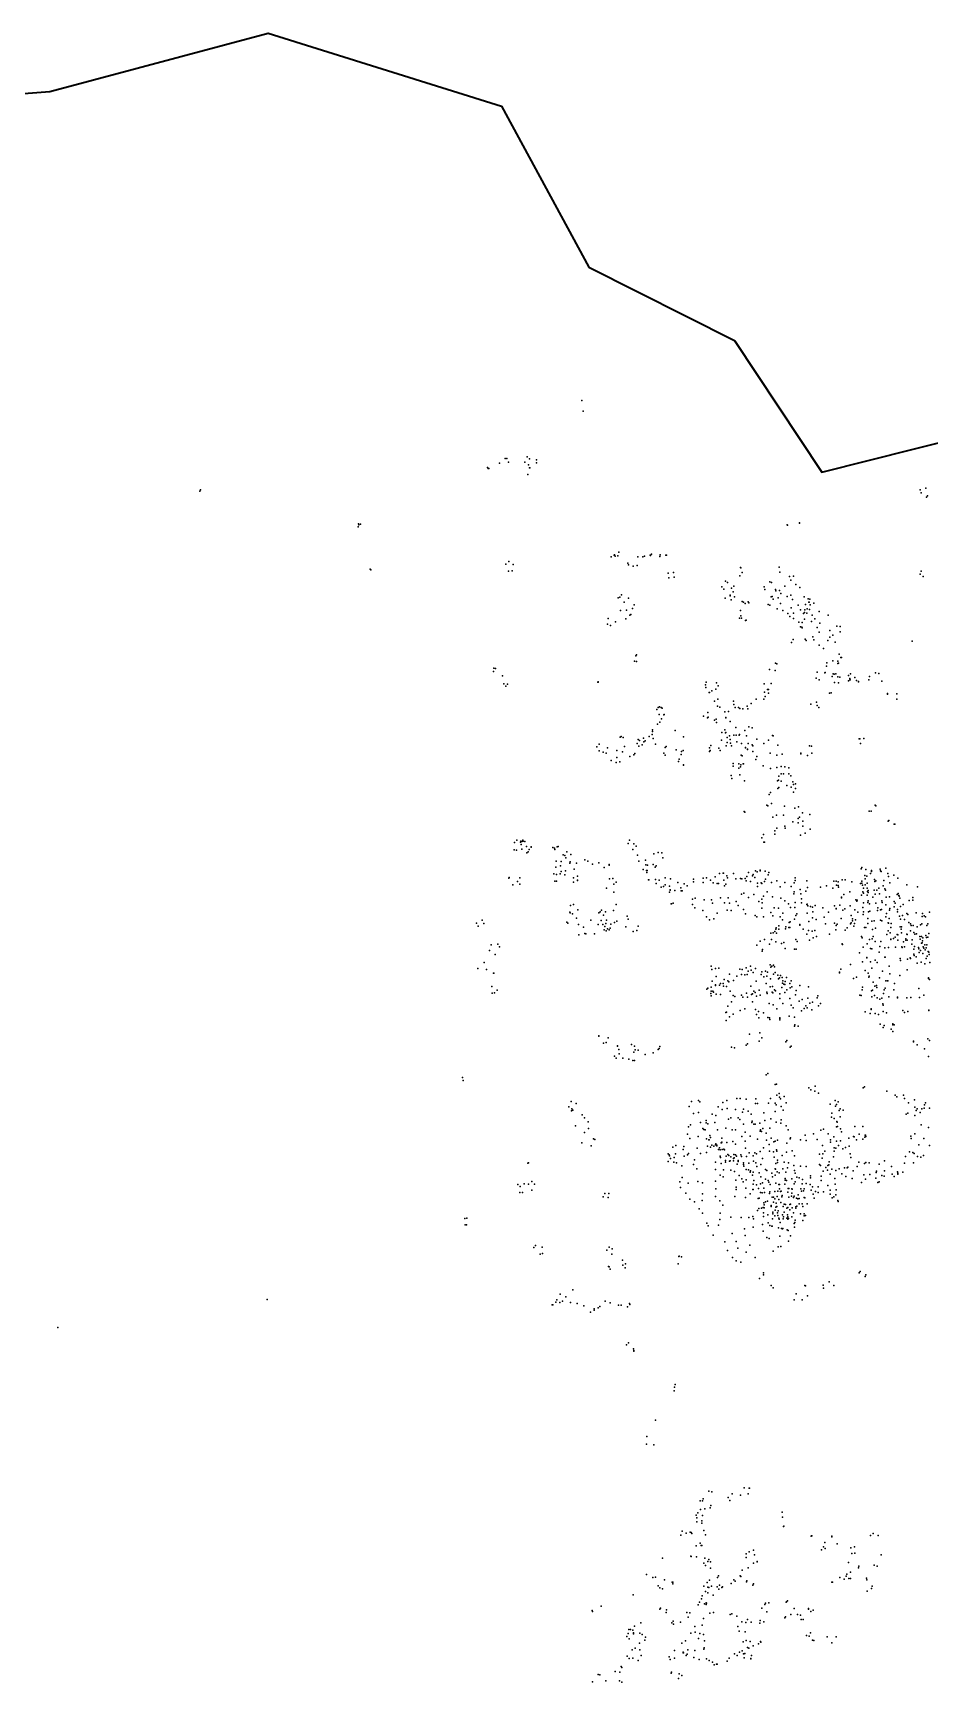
# Model space of a CAD drawing. Header units: millimetres. Extents: x -60275265 to 22802890, y -38578442 to 24337084.
# Drawn here: x 2115622 to 9922622, y 9974696 to 24337084 of the extents above; entities that cross this region are included whole.
import ezdxf

# ---------------------------------------------------------------- set-up
doc = ezdxf.new("R2010")
doc.units = ezdxf.units.MM
doc.header["$MEASUREMENT"] = 0
doc.layers.add('Outline', color=7, linetype='Continuous', true_color=0x000000)
doc.layers.add('particles', color=7, linetype='Continuous', true_color=0x000000)

msp = doc.modelspace()

# ---------------------------------------------------------------- linework, layer by layer
at = {"layer": 'Outline', "color": 3, "lineweight": 35, "true_color": 0x00ff00}
msp.add_lwpolyline([(612748, 23700101), (2261319, 23827441), (4163298, 24337084), (6191983, 23700101), (6952806, 22298647), (8220845, 21661442), (8981724, 20514820), (11010412, 21024520), (12405159, 19877851), (13419624, 18986025), (15194898, 18094026), (16462717, 16947413), (17096937, 15291091), (16969997, 14144198), (16969997, 12997517), (17730817, 12360371), (17730817, 10959081), (17730817, 9939740)], dxfattribs=at)
at = {"layer": 'particles', "color": 93, "true_color": 0x67d435}
for p in [(6892622, 21138696), (6904622, 21044696), (6070622, 20555696), (6077622, 20547696), (6082622, 20547696), (6175622, 20593696), (6224622, 20633696), (6240622, 20634696), (6254622, 20600696), (6397622, 20601696), (6415622, 20646696), (6428622, 20577696), (6436622, 20629696), (6437622, 20550696), (6439622, 20551696), (6496622, 20622696), (6496622, 20594696), (6421622, 20492696), (3567622, 20348696), (3573622, 20359696), (9837622, 20361696), (9845622, 20333696), (9885622, 20373696), (9892622, 20295696), (9900622, 20309696), (4944622, 20037696), (4947622, 20063696), (4951622, 20055696), (4964622, 20062696), (8679622, 20056696), (8681622, 20051696), (8786622, 20070696), (8787622, 20073696), (6231622, 19713696), (6255622, 19737696), (6293622, 19709696), (7148622, 19776696), (7173622, 19790696), (7175622, 19793696), (7183622, 19783696), (7205622, 19786696), (7213622, 19817696), (7292622, 19723696), (7297622, 19708696), (7338622, 19696696), (7372622, 19702696), (7380622, 19776696), (7423622, 19777696), (7436622, 19782696), (7486622, 19790696), (7490622, 19787696), (7497622, 19799696), (7572622, 19780696), (7574622, 19793696), (7623622, 19791696), (7628622, 19792696), (8273622, 19683696), (8275622, 19682696), (8610622, 19687696), (5050622, 19670696), (5056622, 19664696), (5056622, 19664696), (6253622, 19651696), (6284622, 19655696), (7644622, 19635696), (7650622, 19595696), (7690622, 19640696), (7694622, 19599696), (8143622, 19564696), (8143622, 19564696), (8159622, 19553696), (8266622, 19611696), (8287622, 19641696), (8528622, 19558696), (8542622, 19553696), (8616622, 19642696), (8700622, 19605696), (8710622, 19574696), (8733622, 19609696), (8754622, 19535696), (9837622, 19627696), (9846622, 19651696), (9864622, 19606696), (7207622, 19421696), (7222622, 19427696), (7236622, 19445696), (7299622, 19417696), (8111622, 19515696), (8111622, 19515696), (8127622, 19495696), (8139622, 19416696), (8182622, 19438696), (8184622, 19443696), (8184622, 19442696), (8191622, 19401696), (8193622, 19505696), (8209622, 19473696), (8216622, 19520696), (8221622, 19429696), (8478622, 19515696), (8484622, 19492696), (8541622, 19428696), (8549622, 19430696), (8558622, 19407696), (8578622, 19491696), (8581622, 19481696), (8600622, 19421696), (8611622, 19484696), (8625622, 19457696), (8658622, 19522696), (8680622, 19431696), (8712622, 19443696), (8724622, 19404696), (8788622, 19510696), (8827622, 19428696), (8862622, 19412696), (8877622, 19408696), (7228622, 19310696), (7259622, 19382696), (7280622, 19313696), (7310622, 19269696), (7317622, 19274696), (7334622, 19328696), (7348622, 19358696), (8273622, 19311696), (8275622, 19264696), (8287622, 19388696), (8299622, 19382696), (8299622, 19382696), (8313622, 19371696), (8340622, 19385696), (8346622, 19376696), (8513622, 19363696), (8529622, 19355696), (8593622, 19325696), (8621622, 19371696), (8641622, 19310696), (8686622, 19284696), (8701622, 19256696), (8715622, 19332696), (8734622, 19287696), (8776622, 19357696), (8794622, 19316696), (8822622, 19282696), (8830622, 19292696), (8832622, 19316696), (8838622, 19362696), (8851622, 19286696), (8853622, 19324696), (8868622, 19383696), (8869622, 19381696), (8873622, 19318696), (8880622, 19358696), (8897622, 19269696), (8912622, 19373696), (8956622, 19301696), (9036622, 19268696), (7114622, 19192696), (7121622, 19241696), (7121622, 19241696), (7140622, 19178696), (7185622, 19210696), (7274622, 19238696), (8265622, 19244696), (8280622, 19242696), (8315622, 19223696), (8323622, 19226696), (8734622, 19241696), (8781622, 19207696), (8795622, 19167696), (8807622, 19165696), (8808622, 19158696), (8809622, 19204696), (8830622, 19233696), (8892622, 19215696), (8920622, 19238696), (8939622, 19163696), (8956622, 19120696), (8963622, 19199696), (9051622, 19135696), (9111622, 19174696), (9139622, 19124696), (9140622, 19169696), (8716622, 19031696), (8732622, 19056696), (8835622, 19060696), (8844622, 19048696), (8903622, 19080696), (8910622, 19054696), (8956622, 19007696), (8995622, 18979696), (9032622, 19049696), (9049622, 19078696), (9076622, 19096696), (9098622, 19034696), (9767622, 19042696), (7349622, 18868696), (7362622, 18915696), (7367622, 18865696), (7368622, 18923696), (8576622, 18851696), (8589622, 18846696), (9020622, 18826696), (9024622, 18853696), (9075622, 18871696), (9119622, 18849696), (9120622, 18869696), (9127622, 18852696), (9132622, 18929696), (9147622, 18901696), (9152622, 18899696), (6124622, 18779696), (6127622, 18808696), (6140622, 18806696), (6201622, 18740696), (6213622, 18672696), (7032622, 18687696), (7033622, 18687696), (7035622, 18690696), (7975622, 18686696), (8064622, 18679696), (8524622, 18797696), (8524622, 18797696), (8540622, 18675696), (8573622, 18786696), (8932622, 18720696), (8941622, 18773696), (8958622, 18706696), (9008622, 18766696), (9009622, 18771696), (9071622, 18735696), (9078622, 18759696), (9087622, 18755696), (9091622, 18684696), (9103622, 18757696), (9121622, 18731696), (9125622, 18681696), (9136622, 18729696), (9212622, 18745696), (9214622, 18696696), (9223622, 18718696), (9224622, 18707696), (9228622, 18705696), (9229622, 18758696), (9269622, 18726696), (9283622, 18701696), (9299622, 18691696), (9301622, 18689696), (9390622, 18706696), (9396622, 18734696), (9448622, 18768696), (9478622, 18760696), (9503622, 18693696), (9504622, 18694696), (6230622, 18652696), (6246622, 18669696), (7968622, 18662696), (7970622, 18639696), (8001622, 18595696), (8004622, 18595696), (8023622, 18610696), (8059622, 18624696), (8076622, 18537696), (8079622, 18653696), (8410622, 18537696), (8477622, 18539696), (8480622, 18670696), (8482622, 18598696), (8487622, 18560696), (8509622, 18623696), (8516622, 18623696), (8517622, 18591696), (9046622, 18589696), (9063622, 18594696), (9552622, 18587696), (9552622, 18581696), (9632622, 18538696), (9633622, 18537696), (9634622, 18584696), (7544622, 18449696), (7557622, 18464696), (7565622, 18403696), (7569622, 18470696), (7582622, 18465696), (7590622, 18458696), (7606622, 18401696), (7609622, 18403696), (7952622, 18389696), (7987622, 18421696), (8046622, 18519696), (8072622, 18476696), (8092622, 18467696), (8136622, 18427696), (8167622, 18430696), (8211622, 18520696), (8215622, 18490696), (8225622, 18464696), (8254622, 18465696), (8267622, 18456696), (8292622, 18453696), (8331622, 18478696), (8337622, 18453696), (8366622, 18500696), (8884622, 18493696), (8934622, 18512696), (8939622, 18482696), (8955622, 18465696), (7506622, 18270696), (7506622, 18255696), (7551622, 18321696), (7572622, 18338696), (7585622, 18368696), (7586622, 18367696), (7704622, 18265696), (7986622, 18374696), (7990622, 18382696), (8046622, 18355696), (8061622, 18364696), (8063622, 18334696), (8109622, 18247696), (8137622, 18270696), (8143622, 18245696), (8144622, 18379696), (8144622, 18374696), (8145622, 18248696), (8183622, 18343696), (8232622, 18290696), (8310622, 18266696), (8346622, 18297696), (8375622, 18287696), (7023622, 18123696), (7042622, 18145696), (7114622, 18115696), (7225622, 18208696), (7234622, 18212696), (7252622, 18203696), (7262622, 18127696), (7372622, 18153696), (7381622, 18187696), (7387622, 18128696), (7393622, 18178696), (7418622, 18141696), (7429622, 18199696), (7431622, 18165696), (7444622, 18174696), (7479622, 18214696), (7504622, 18231696), (7512622, 18195696), (7534622, 18147696), (7618622, 18116696), (7625622, 18127696), (7713622, 18097696), (7776622, 18209696), (8002622, 18115696), (8014622, 18135696), (8083622, 18111696), (8106622, 18181696), (8148622, 18131696), (8157622, 18203696), (8157622, 18160696), (8176622, 18218696), (8184622, 18187696), (8187622, 18156696), (8195622, 18132696), (8214622, 18224696), (8234622, 18223696), (8241622, 18165696), (8261622, 18223696), (8263622, 18230696), (8280622, 18152696), (8315622, 18117696), (8315622, 18115696), (8325622, 18220696), (8333622, 18102696), (8333622, 18100696), (8339622, 18152696), (8375622, 18140696), (8379622, 18132696), (8414622, 18191696), (8476622, 18152696), (8516622, 18182696), (8550622, 18222696), (8557622, 18219696), (8597622, 18137696), (8873622, 18131696), (8890622, 18129696), (9305622, 18193696), (9311622, 18193696), (9318622, 18153696), (9346622, 18194696), (7044622, 18087696), (7076622, 18076696), (7103622, 18069696), (7148622, 18004696), (7192622, 17986696), (7195622, 18030696), (7197622, 18090696), (7222622, 17992696), (7245622, 18078696), (7310622, 18040696), (7345622, 18054696), (7354622, 18065696), (7606622, 18067696), (7616622, 18049696), (7734622, 17996696), (7738622, 18016696), (7755622, 18056696), (7758622, 18082696), (7773622, 18092696), (7777622, 17966696), (7777622, 17962696), (8004622, 18082696), (8009622, 18090696), (8097622, 18092696), (8208622, 17954696), (8210622, 17979696), (8258622, 17976696), (8276622, 17967696), (8278622, 18049696), (8287622, 18045696), (8295622, 17975696), (8298622, 17975696), (8379622, 18081696), (8405622, 18012696), (8415622, 18038696), (8469622, 17958696), (8532622, 18068696), (8588622, 18050696), (8626622, 17953696), (8634622, 18060696), (8797622, 18068696), (8797622, 18063696), (8855622, 18046696), (8895622, 18067696), (8191622, 17872696), (8197622, 17847696), (8257622, 17938696), (8268622, 17880696), (8274622, 17949696), (8308622, 17828696), (8533622, 17933696), (8590622, 17943696), (8595622, 17826696), (8604622, 17834696), (8606622, 17868696), (8626622, 17823696), (8628622, 17888696), (8648622, 17889696), (8658622, 17950696), (8692622, 17939696), (8692622, 17887696), (8710622, 17871696), (8728622, 17818696), (8523622, 17709696), (8533622, 17724696), (8597622, 17759696), (8606622, 17770696), (8676622, 17786696), (8714622, 17771696), (8734622, 17794696), (8734622, 17728696), (8751622, 17800696), (8752622, 17761696), (8304622, 17561696), (8310622, 17555696), (8310622, 17555696), (8501622, 17616696), (8511622, 17610696), (8542622, 17629696), (8585622, 17529696), (8648622, 17527696), (8657622, 17607696), (8747622, 17590696), (8778622, 17600696), (8812622, 17547696), (8876622, 17533696), (9392622, 17564696), (9409622, 17564696), (9445622, 17615696), (9451622, 17610696), (8555622, 17510696), (8571622, 17393696), (8588622, 17415696), (8659622, 17431696), (8662622, 17414696), (8728622, 17471696), (8774622, 17499696), (8774622, 17461696), (8786622, 17510696), (8814622, 17475696), (8814622, 17433696), (8879622, 17405696), (9559622, 17476696), (9565622, 17481696), (9611622, 17451696), (9616622, 17449696), (6306622, 17289696), (6325622, 17310696), (6358622, 17292696), (6361622, 17303696), (6364622, 17274696), (6369622, 17300696), (6377622, 17309696), (6382622, 17302696), (6396622, 17300696), (6411622, 17254696), (6451622, 17252696), (6451622, 17250696), (6638622, 17248696), (6653622, 17242696), (6653622, 17241696), (6676622, 17251696), (6686622, 17255696), (7295622, 17282696), (7308622, 17310696), (7344622, 17279696), (7366622, 17259696), (8459622, 17330696), (8472622, 17360696), (8475622, 17293696), (8481622, 17293696), (8571622, 17363696), (8794622, 17354696), (8836622, 17371696), (6303622, 17226696), (6322622, 17222696), (6369622, 17232696), (6413622, 17201696), (6424622, 17208696), (6432622, 17230696), (6656622, 17229696), (6668622, 17127696), (6712622, 17125696), (6728622, 17184696), (6743622, 17176696), (6752622, 17157696), (6760622, 17209696), (6788622, 17110696), (6791622, 17121696), (6796622, 17185696), (6846622, 17109696), (6918622, 17140696), (6943622, 17129696), (6984622, 17101696), (7040622, 17114696), (7130622, 17098696), (7131622, 17094696), (7335622, 17229696), (7376622, 17181696), (7388622, 17128696), (7446622, 17137696), (7448622, 17096696), (7464622, 17093696), (7513622, 17099696), (7518622, 17191696), (7557622, 17204696), (7589622, 17201696), (7598622, 17158696), (6256622, 16979696), (6259622, 16986696), (6332622, 16950696), (6351622, 16983696), (6647622, 17016696), (6656622, 16954696), (6666622, 17075696), (6671622, 17012696), (6672622, 16954696), (6702622, 17017696), (6705622, 17088696), (6713622, 17038696), (6745622, 17010696), (6749622, 17044696), (6818622, 16983696), (6825622, 17058696), (6855622, 16998696), (6855622, 16961696), (6855622, 16960696), (7087622, 17073696), (7134622, 16975696), (7161622, 16977696), (7425622, 17054696), (7454622, 17047696), (7457622, 17029696), (7460622, 17045696), (7472622, 16966696), (7474622, 16966696), (7529622, 17075696), (7532622, 16969696), (7540622, 17088696), (7564622, 16961696), (7617622, 16982696), (7664622, 16974696), (7863622, 16970696), (7864622, 16948696), (7948622, 16981696), (7978622, 16982696), (8013622, 16961696), (8052622, 16991696), (8090622, 17019696), (8122622, 17024696), (8124622, 17023696), (8127622, 16961696), (8155622, 17001696), (8159622, 16982696), (8213622, 17019696), (8231622, 16975696), (8272622, 16976696), (8283622, 16974696), (8313622, 16978696), (8322622, 16957696), (8329622, 16995696), (8341622, 17030696), (8359622, 16951696), (8378622, 17000696), (8384622, 17012696), (8398622, 16986696), (8403622, 17044696), (8418622, 17035696), (8443622, 17050696), (8443622, 17043696), (8483622, 16950696), (8488622, 17040696), (8491622, 16971696), (8514622, 17010696), (8520622, 17029696), (8589622, 16956696), (8748622, 16982696), (8748622, 16959696), (8850622, 16955696), (9085622, 16953696), (9106622, 16953696), (9122622, 16948696), (9159622, 16965696), (9183622, 16966696), (9242622, 16948696), (9322622, 17060696), (9330622, 17072696), (9330622, 16953696), (9356622, 17003696), (9359622, 16974696), (9365622, 17056696), (9371622, 16998696), (9405622, 17021696), (9412622, 17046696), (9413622, 17039696), (9438622, 16968696), (9441622, 16952696), (9451622, 16956696), (9487622, 17058696), (9490622, 17043696), (9497622, 17039696), (9521622, 16960696), (9539622, 17067696), (9554622, 17019696), (9560622, 16993696), (9607622, 17007696), (9642622, 16980696), (6290622, 16921696), (6353622, 16926696), (6819622, 16946696), (7107622, 16892696), (7171622, 16926696), (7171622, 16859696), (7190622, 16946696), (7540622, 16933696), (7583622, 16902696), (7602622, 16908696), (7618622, 16922696), (7654622, 16857696), (7655622, 16909696), (7661622, 16879696), (7662622, 16875696), (7701622, 16873696), (7726622, 16942696), (7754622, 16896696), (7756622, 16869696), (7764622, 16868696), (7781622, 16931696), (7809622, 16912696), (7878622, 16807696), (7949622, 16942696), (8036622, 16939696), (8070622, 16934696), (8082622, 16934696), (8099622, 16808696), (8133622, 16914696), (8145622, 16928696), (8165622, 16809696), (8282622, 16840696), (8303622, 16849696), (8343622, 16810696), (8389622, 16837696), (8420622, 16908696), (8421622, 16936696), (8452622, 16939696), (8458622, 16934696), (8472622, 16822696), (8506622, 16860696), (8542622, 16941696), (8552622, 16816696), (8618622, 16904696), (8624622, 16807696), (8658622, 16943696), (8715622, 16907696), (8737622, 16843696), (8740622, 16861696), (8741622, 16940696), (8791622, 16882696), (8799622, 16844696), (8841622, 16866696), (8857622, 16899696), (8969622, 16900696), (9022622, 16913696), (9076622, 16894696), (9109622, 16918696), (9123622, 16917696), (9126622, 16902696), (9151622, 16814696), (9152622, 16809696), (9173622, 16837696), (9223622, 16860696), (9318622, 16932696), (9326622, 16832696), (9329622, 16935696), (9335622, 16919696), (9337622, 16861696), (9342622, 16848696), (9343622, 16892696), (9357622, 16921696), (9374622, 16831696), (9375622, 16935696), (9376622, 16893696), (9377622, 16865696), (9384622, 16873696), (9385622, 16856696), (9424622, 16813696), (9436622, 16875696), (9444622, 16839696), (9459622, 16874696), (9476622, 16893696), (9482622, 16844696), (9515622, 16914696), (9529622, 16888696), (9535622, 16875696), (9540622, 16814696), (9570622, 16816696), (9572622, 16938696), (9636622, 16837696), (9645622, 16846696), (9650622, 16829696), (9654622, 16824696), (9659622, 16807696), (9719622, 16921696), (9773622, 16812696), (9814622, 16905696), (6786622, 16684696), (6791622, 16678696), (6792622, 16741696), (6810622, 16668696), (6820622, 16751696), (6857622, 16705696), (7040622, 16679696), (7050622, 16688696), (7063622, 16700696), (7098622, 16687696), (7168622, 16697696), (7191622, 16750696), (7670622, 16756696), (7671622, 16755696), (7687622, 16763696), (7855622, 16751696), (7856622, 16797696), (7876622, 16722696), (7945622, 16697696), (7956622, 16790696), (8020622, 16791696), (8028622, 16762696), (8070622, 16675696), (8134622, 16766696), (8156622, 16702696), (8178622, 16763696), (8192622, 16699696), (8236622, 16778696), (8253622, 16741696), (8299622, 16707696), (8316622, 16670696), (8317622, 16668696), (8433622, 16776696), (8458622, 16796696), (8458622, 16719696), (8461622, 16765696), (8536622, 16680696), (8566622, 16721696), (8602622, 16718696), (8642622, 16676696), (8658622, 16783696), (8690622, 16757696), (8709622, 16724696), (8745622, 16724696), (8748622, 16769696), (8764622, 16670696), (8804622, 16764696), (8805622, 16800696), (8851622, 16751696), (8854622, 16752696), (8854622, 16676696), (8860622, 16740696), (8882622, 16732696), (8898622, 16728696), (8902622, 16686696), (8923622, 16742696), (8990622, 16722696), (9040622, 16683696), (9092622, 16739696), (9092622, 16738696), (9105622, 16716696), (9105622, 16712696), (9137622, 16746696), (9164622, 16701696), (9180622, 16712696), (9227622, 16738696), (9267622, 16704696), (9277622, 16792696), (9286622, 16779696), (9289622, 16787696), (9295622, 16685696), (9336622, 16725696), (9339622, 16663696), (9342622, 16764696), (9344622, 16686696), (9380622, 16768696), (9385622, 16781696), (9387622, 16688696), (9395622, 16756696), (9399622, 16691696), (9450622, 16763696), (9464622, 16699696), (9468622, 16720696), (9490622, 16705696), (9499622, 16708696), (9502622, 16782696), (9506622, 16768696), (9539622, 16747696), (9542622, 16671696), (9569622, 16701696), (9573622, 16716696), (9609622, 16729696), (9611622, 16778696), (9620622, 16763696), (9640622, 16707696), (9640622, 16687696), (9666622, 16733696), (9689622, 16749696), (9721622, 16673696), (9728622, 16664696), (9740622, 16785696), (9773622, 16789696), (9803622, 16678696), (9858622, 16672696), (9917622, 16683696), (5976622, 16589696), (5990622, 16561696), (6023622, 16613696), (6038622, 16586696), (6760622, 16598696), (6769622, 16587696), (6844622, 16631696), (6862622, 16576696), (6907622, 16552696), (6971622, 16615696), (7035622, 16576696), (7059622, 16610696), (7074622, 16575696), (7081622, 16657696), (7087622, 16530696), (7091622, 16560696), (7102622, 16586696), (7104622, 16522696), (7107622, 16613696), (7115622, 16540696), (7129622, 16530696), (7139622, 16545696), (7145622, 16580696), (7177622, 16593696), (7197622, 16604696), (7274622, 16556696), (7287622, 16650696), (7296622, 16623696), (7370622, 16525696), (7382622, 16561696), (7976622, 16644696), (8002622, 16618696), (8041622, 16626696), (8400622, 16654696), (8415622, 16642696), (8473622, 16642696), (8555622, 16653696), (8580622, 16537696), (8583622, 16546696), (8606622, 16566696), (8606622, 16536696), (8618622, 16644696), (8637622, 16618696), (8664622, 16538696), (8666622, 16556696), (8692622, 16550696), (8695622, 16595696), (8703622, 16549696), (8706622, 16601696), (8744622, 16623696), (8755622, 16655696), (8790622, 16575696), (8790622, 16570696), (8819622, 16537696), (8866622, 16524696), (8867622, 16603696), (8896622, 16519696), (8899622, 16634696), (8919622, 16524696), (8932622, 16621696), (9001622, 16641696), (9012622, 16582696), (9090622, 16587696), (9101622, 16531696), (9106622, 16568696), (9114622, 16579696), (9150622, 16630696), (9185622, 16526696), (9202622, 16548696), (9229622, 16582696), (9235622, 16591696), (9237622, 16654696), (9248622, 16625696), (9248622, 16608696), (9260622, 16563696), (9266622, 16584696), (9273622, 16617696), (9351622, 16549696), (9365622, 16549696), (9382622, 16628696), (9382622, 16586696), (9417622, 16605696), (9423622, 16532696), (9436622, 16607696), (9447622, 16544696), (9491622, 16615696), (9503622, 16607696), (9539622, 16643696), (9558622, 16521696), (9559622, 16590696), (9560622, 16589696), (9567622, 16629696), (9582622, 16551696), (9585622, 16586696), (9658622, 16649696), (9661622, 16555696), (9666622, 16622696), (9671622, 16535696), (9673622, 16555696), (9683622, 16656696), (9700622, 16619696), (9738622, 16595696), (9752622, 16583696), (9752622, 16520696), (9758622, 16569696), (9775622, 16568696), (9810622, 16556696), (9839622, 16573696), (9852622, 16582696), (9854622, 16647696), (9870622, 16653696), (9883622, 16644696), (9894622, 16567696), (9904622, 16582696), (6103622, 16398696), (6161622, 16406696), (6175622, 16382696), (6865622, 16485696), (6918622, 16498696), (6926622, 16495696), (7003622, 16496696), (7338622, 16514696), (8414622, 16396696), (8443622, 16431696), (8483622, 16446696), (8525622, 16406696), (8537622, 16500696), (8542622, 16446696), (8557622, 16505696), (8572622, 16514696), (8581622, 16426696), (8586622, 16502696), (8629622, 16410696), (8649622, 16420696), (8754622, 16447696), (8766622, 16427696), (8849622, 16493696), (8873622, 16441696), (8905622, 16460696), (8934622, 16473696), (9046622, 16491696), (9157622, 16409696), (9158622, 16405696), (9160622, 16401696), (9325622, 16471696), (9331622, 16460696), (9340622, 16379696), (9375622, 16407696), (9395622, 16447696), (9419622, 16451696), (9427622, 16471696), (9445622, 16428696), (9484622, 16386696), (9494622, 16429696), (9529622, 16374696), (9546622, 16490696), (9560622, 16376696), (9576622, 16505696), (9581622, 16445696), (9582622, 16449696), (9603622, 16454696), (9619622, 16467696), (9623622, 16378696), (9635622, 16490696), (9641622, 16486696), (9643622, 16440696), (9675622, 16504696), (9676622, 16381696), (9679622, 16377696), (9690622, 16425696), (9700622, 16382696), (9711622, 16452696), (9711622, 16439696), (9719622, 16493696), (9724622, 16489696), (9724622, 16441696), (9765622, 16405696), (9766622, 16442696), (9781622, 16507696), (9788622, 16386696), (9789622, 16493696), (9804622, 16494696), (9823622, 16376696), (9833622, 16473696), (9836622, 16450696), (9847622, 16413696), (9848622, 16473696), (9854622, 16418696), (9856622, 16434696), (9859622, 16461696), (9863622, 16383696), (9876622, 16398696), (9886622, 16481696), (9890622, 16373696), (9891622, 16463696), (9895622, 16400696), (9904622, 16467696), (9912622, 16497696), (6041622, 16245696), (6088622, 16351696), (6136622, 16316696), (8460622, 16344696), (8464622, 16360696), (8662622, 16366696), (8743622, 16362696), (8758622, 16361696), (9309622, 16329696), (9334622, 16250696), (9372622, 16288696), (9372622, 16287696), (9404622, 16367696), (9405622, 16250696), (9416622, 16364696), (9444622, 16265696), (9461622, 16247696), (9480622, 16335696), (9528622, 16292696), (9531622, 16291696), (9663622, 16280696), (9664622, 16263696), (9725622, 16274696), (9748622, 16286696), (9752622, 16279696), (9780622, 16317696), (9781622, 16362696), (9783622, 16307696), (9801622, 16296696), (9809622, 16239696), (9824622, 16365696), (9828622, 16332696), (9840622, 16351696), (9845622, 16248696), (9861622, 16324696), (9868622, 16369696), (9877622, 16233696), (9880622, 16357696), (9890622, 16279696), (9897622, 16302696), (9905622, 16340696), (9911622, 16336696), (9916622, 16315696), (9921622, 16245696), (5988622, 16192696), (5988622, 16192696), (6062622, 16186696), (6124622, 16154696), (6125622, 16154696), (8018622, 16214696), (8022622, 16184696), (8056622, 16193696), (8061622, 16123696), (8084622, 16197696), (8132622, 16097696), (8162622, 16087696), (8177622, 16143696), (8211622, 16088696), (8240622, 16127696), (8268622, 16187696), (8281622, 16142696), (8287622, 16186696), (8310622, 16138696), (8322622, 16199696), (8330622, 16140696), (8338622, 16171696), (8359622, 16214696), (8365622, 16178696), (8384622, 16158696), (8404622, 16193696), (8453622, 16141696), (8458622, 16163696), (8476622, 16122696), (8490622, 16170696), (8502622, 16128696), (8509622, 16162696), (8532622, 16226696), (8534622, 16103696), (8537622, 16204696), (8546622, 16213696), (8559622, 16144696), (8561622, 16223696), (8568622, 16209696), (8575622, 16158696), (8599622, 16136696), (8602622, 16104696), (8613622, 16111696), (8620622, 16131696), (8636622, 16115696), (8640622, 16086696), (8674622, 16114696), (9134622, 16156696), (9135622, 16160696), (9146622, 16188696), (9230622, 16227696), (9257622, 16105696), (9283622, 16118696), (9359622, 16177696), (9385622, 16153696), (9391622, 16117696), (9393622, 16127696), (9417622, 16195696), (9483622, 16111696), (9510622, 16170696), (9553622, 16087696), (9554622, 16087696), (9566622, 16215696), (9573622, 16147696), (9660622, 16131696), (9723622, 16182696), (9909622, 16112696), (9910622, 16107696), (9919622, 16097696), (6108622, 16038696), (6110622, 15978696), (6133622, 15981696), (6155622, 16006696), (7981622, 16014696), (7987622, 16023696), (8015622, 15976696), (8016622, 15997696), (8016622, 15956696), (8017622, 16032696), (8027622, 16082696), (8031622, 15995696), (8037622, 15988696), (8054622, 16045696), (8055622, 16050696), (8060622, 15971696), (8089622, 16049696), (8098622, 15966696), (8099622, 16062696), (8122622, 16064696), (8124622, 16040696), (8150622, 16036696), (8171622, 16077696), (8182622, 15996696), (8208622, 15958696), (8223622, 15950696), (8282622, 15961696), (8293622, 15943696), (8324622, 15980696), (8334622, 15945696), (8362622, 16041696), (8368622, 15968696), (8377622, 15972696), (8389622, 15996696), (8400622, 15985696), (8410622, 16084696), (8412622, 15953696), (8434622, 16006696), (8443622, 15960696), (8496622, 16064696), (8503622, 15987696), (8505622, 15977696), (8531622, 16034696), (8547622, 15987696), (8550622, 16038696), (8555622, 15981696), (8569622, 16007696), (8576622, 16000696), (8615622, 15972696), (8633622, 16029696), (8638622, 16066696), (8650622, 16058696), (8658622, 16054696), (8658622, 15985696), (8662622, 16080696), (8677622, 16008696), (8701622, 16062696), (8705622, 16026696), (8715622, 16085696), (8719622, 16033696), (8752622, 15965696), (8758622, 16002696), (8788622, 16044696), (8866622, 16035696), (8945622, 15956696), (9311622, 15961696), (9322622, 15958696), (9333622, 16008696), (9334622, 16030696), (9412622, 15998696), (9415622, 15946696), (9422622, 16005696), (9426622, 16074696), (9439622, 15958696), (9443622, 16039696), (9457622, 16046696), (9458622, 16029696), (9518622, 15975696), (9522622, 16007696), (9531622, 16021696), (9538622, 16085696), (9565622, 15946696), (9606622, 16008696), (9614622, 16063696), (9638622, 15945696), (9824622, 16020696), (9824622, 16020696), (9830622, 15942696), (9868622, 15962696), (8144622, 15811696), (8150622, 15813696), (8163622, 15865696), (8194622, 15903696), (8270622, 15828696), (8309622, 15842696), (8378622, 15903696), (8403622, 15836696), (8428622, 15819696), (8473622, 15807696), (8521622, 15890696), (8557622, 15877696), (8590622, 15842696), (8616622, 15933696), (8642622, 15888696), (8703622, 15932696), (8713622, 15874696), (8731622, 15851696), (8784622, 15910696), (8803622, 15824696), (8808622, 15924696), (8827622, 15845696), (8840622, 15869696), (8854622, 15850696), (8860622, 15935696), (8877622, 15893696), (8893622, 15835696), (8898622, 15899696), (8939622, 15937696), (8952622, 15867696), (8968622, 15890696), (9359622, 15815696), (9401622, 15802696), (9409622, 15841696), (9409622, 15837696), (9444622, 15801696), (9462622, 15938696), (9484622, 15925696), (9504622, 15934696), (9512622, 15887696), (9514622, 15875696), (9514622, 15820696), (9542622, 15808696), (9638622, 15939696), (9687622, 15827696), (9699622, 15810696), (9721622, 15938696), (9730622, 15819696), (9754622, 15940696), (9912622, 15827696), (9913622, 15832696), (8147622, 15742696), (8148622, 15741696), (8178622, 15774696), (8209622, 15795696), (8412622, 15792696), (8433622, 15764696), (8512622, 15768696), (8524622, 15765696), (8524622, 15764696), (8529622, 15750696), (8614622, 15765696), (8615622, 15758696), (8616622, 15747696), (8697622, 15778696), (8742622, 15691696), (8743622, 15769696), (8747622, 15703696), (8774622, 15690696), (9475622, 15793696), (9488622, 15710696), (9515622, 15680696), (9522622, 15698696), (9583622, 15665696), (9598622, 15713696), (9598622, 15704696), (9610622, 15703696), (7040622, 15604696), (7041622, 15606696), (7081622, 15543696), (7104622, 15548696), (7121622, 15591696), (7201622, 15519696), (7201622, 15518696), (7325622, 15532696), (7350622, 15516696), (7572622, 15514696), (8321622, 15526696), (8333622, 15537696), (8351622, 15621696), (8436622, 15561696), (8442622, 15633696), (8457622, 15591696), (8666622, 15554696), (8677622, 15568696), (8713622, 15516696), (9598622, 15646696), (9777622, 15560696), (9778622, 15555696), (9810622, 15529696), (9903622, 15580696), (9919622, 15568696), (9919622, 15566696), (7176622, 15429696), (7192622, 15414696), (7214622, 15488696), (7217622, 15451696), (7250622, 15413696), (7302622, 15405696), (7337622, 15393696), (7345622, 15464696), (7351622, 15392696), (7355622, 15485696), (7383622, 15483696), (7443622, 15446696), (7513622, 15458696), (7556622, 15489696), (7564622, 15498696), (8195622, 15509696), (8195622, 15509696), (8220622, 15503696), (8705622, 15510696), (9873622, 15495696), (9910622, 15428696), (5854622, 15244696), (5854622, 15244696), (8497622, 15269696), (8512622, 15279696), (5858622, 15218696), (8573622, 15183696), (8587622, 15186696), (8589622, 15092696), (8609622, 15106696), (8654622, 15080696), (8868622, 15154696), (8884622, 15137696), (8921622, 15127696), (8924622, 15169696), (8951622, 15108696), (9341622, 15156696), (9351622, 15164696), (9546622, 15126696), (9620622, 15091696), (9690622, 15090696), (6778622, 14990696), (6798622, 15037696), (6802622, 14955696), (6804622, 14971696), (6813622, 14959696), (6841622, 15018696), (7827622, 14992696), (7845622, 15035696), (7907622, 15044696), (7908622, 14940696), (7920622, 15034696), (8079622, 14990696), (8114622, 14965696), (8120622, 15027696), (8155622, 15044696), (8157622, 14974696), (8228622, 14967696), (8241622, 15063696), (8271622, 15063696), (8291622, 14942696), (8298622, 14968696), (8321622, 15056696), (8339622, 14951696), (8402622, 15017696), (8407622, 15059696), (8421622, 15019696), (8515622, 15021696), (8534622, 15063696), (8574622, 15021696), (8575622, 14948696), (8583622, 15008696), (8612622, 15072696), (8621622, 15060696), (8628622, 14992696), (8644622, 14959696), (8670622, 15024696), (9053622, 15011696), (9098622, 15045696), (9100622, 14995696), (9108622, 15009696), (9122622, 15032696), (9132622, 14957696), (9141622, 14971696), (9165622, 14959696), (9633622, 15076696), (9700622, 15063696), (9736622, 15025696), (9786622, 15049696), (9791622, 14986696), (9802622, 14958696), (9809622, 14973696), (9835622, 14939696), (9850622, 14972696), (9870622, 14977696), (9874622, 15008696), (9884622, 15024696), (9917622, 14977696), (6838622, 14824696), (6894622, 14920696), (6914622, 14893696), (6946622, 14858696), (6950622, 14802696), (7821622, 14815696), (7838622, 14832696), (7865622, 14932696), (7926622, 14852696), (7945622, 14800696), (7974622, 14851696), (7975622, 14869696), (7988622, 14840696), (8026622, 14924696), (8050622, 14853696), (8059622, 14913696), (8146622, 14803696), (8167622, 14883696), (8188622, 14894696), (8252622, 14893696), (8268622, 14879696), (8299622, 14838696), (8366622, 14926696), (8370622, 14854696), (8374622, 14864696), (8388622, 14838696), (8401622, 14838696), (8441622, 14846696), (8466622, 14800696), (8477622, 14936696), (8485622, 14871696), (8528622, 14803696), (8536622, 14886696), (8584622, 14855696), (8623622, 14848696), (8626622, 14876696), (8670622, 14823696), (8994622, 14794696), (9066622, 14899696), (9069622, 14933696), (9088622, 14888696), (9107622, 14814696), (9112622, 14863696), (9114622, 14856696), (9116622, 14817696), (9140622, 14901696), (9144622, 14798696), (9268622, 14817696), (9337622, 14818696), (9338622, 14817696), (9716622, 14924696), (9729622, 14934696), (9790622, 14913696), (9845622, 14832696), (9908622, 14809696), (6892622, 14676696), (6914622, 14765696), (6973622, 14651696), (6994622, 14712696), (7004622, 14704696), (7709622, 14653696), (7811622, 14751696), (7832622, 14715696), (7905622, 14730696), (7953622, 14792696), (7965622, 14788696), (7977622, 14710696), (7997622, 14702696), (7999622, 14702696), (8007622, 14739696), (8013622, 14723696), (8022622, 14657696), (8055622, 14658696), (8059622, 14668696), (8064622, 14655696), (8067622, 14656696), (8068622, 14651696), (8072622, 14789696), (8105622, 14676696), (8108622, 14677696), (8109622, 14716696), (8111622, 14681696), (8154622, 14679696), (8199622, 14790696), (8206622, 14688696), (8229622, 14663696), (8230622, 14789696), (8284622, 14730696), (8312622, 14769696), (8314622, 14690696), (8357622, 14733696), (8422622, 14708696), (8443622, 14776696), (8446622, 14790696), (8455622, 14775696), (8496622, 14761696), (8499622, 14698696), (8521622, 14662696), (8541622, 14717696), (8564622, 14685696), (8575622, 14689696), (8595622, 14700696), (8677622, 14673696), (8689622, 14790696), (8706622, 14710696), (8709622, 14719696), (8794622, 14702696), (8835622, 14742696), (8843622, 14695696), (8909622, 14754696), (8939622, 14706696), (8972622, 14785696), (8986622, 14654696), (9035622, 14754696), (9055622, 14702696), (9055622, 14681696), (9084622, 14728696), (9107622, 14691696), (9127622, 14653696), (9143622, 14694696), (9151622, 14773696), (9216622, 14716696), (9255622, 14731696), (9263622, 14729696), (9282622, 14703696), (9306622, 14750696), (9337622, 14709696), (9354622, 14726696), (9359622, 14744696), (9360622, 14744696), (9365622, 14731696), (9754622, 14734696), (9757622, 14713696), (9789622, 14754696), (9826622, 14659696), (9869622, 14714696), (9917622, 14652696), (7642622, 14514696), (7644622, 14579696), (7651622, 14572696), (7655622, 14564696), (7664622, 14540696), (7685622, 14638696), (7692622, 14507696), (7695622, 14548696), (7707622, 14580696), (7775622, 14619696), (7780622, 14644696), (7783622, 14561696), (7811622, 14570696), (7821622, 14584696), (7871622, 14527696), (7897622, 14628696), (7924622, 14582696), (7976622, 14593696), (7985622, 14646696), (8012622, 14637696), (8042622, 14647696), (8055622, 14508696), (8082622, 14619696), (8090622, 14633696), (8096622, 14615696), (8096622, 14559696), (8099622, 14547696), (8112622, 14617696), (8128622, 14622696), (8134622, 14616696), (8142622, 14523696), (8142622, 14508696), (8149622, 14561696), (8162622, 14575696), (8170622, 14567696), (8178622, 14515696), (8183622, 14518696), (8190622, 14555696), (8211622, 14539696), (8213622, 14518696), (8214622, 14575696), (8218622, 14546696), (8230622, 14572696), (8239622, 14559696), (8251622, 14522696), (8253622, 14514696), (8276622, 14571696), (8281622, 14557696), (8316622, 14630696), (8326622, 14556696), (8347622, 14589696), (8384622, 14562696), (8385622, 14516696), (8397622, 14590696), (8411622, 14579696), (8444622, 14601696), (8465622, 14540696), (8473622, 14632696), (8525622, 14603696), (8559622, 14598696), (8567622, 14550696), (8585622, 14614696), (8588622, 14604696), (8594622, 14526696), (8634622, 14567696), (8653622, 14509696), (8674622, 14596696), (8721622, 14607696), (8744622, 14563696), (8960622, 14576696), (8983622, 14543696), (8989622, 14580696), (9006622, 14602696), (9045622, 14511696), (9081622, 14553696), (9087622, 14631696), (9088622, 14603696), (9102622, 14630696), (9162622, 14623696), (9186622, 14635696), (9218622, 14647696), (9218622, 14647696), (9227622, 14579696), (9233622, 14549696), (9304622, 14509696), (9526622, 14520696), (9709622, 14558696), (9744622, 14597696), (9774622, 14591696), (9784622, 14584696), (9813622, 14558696), (9843622, 14551696), (9866622, 14565696), (6422622, 14500696), (6427622, 14502696), (6428622, 14502696), (7716622, 14501696), (7763622, 14477696), (7764622, 14374696), (7863622, 14488696), (7893622, 14449696), (8056622, 14443696), (8096622, 14394696), (8104622, 14495696), (8121622, 14379696), (8125622, 14442696), (8190622, 14437696), (8221622, 14427696), (8244622, 14490696), (8260622, 14392696), (8283622, 14362696), (8298622, 14503696), (8299622, 14487696), (8301622, 14474696), (8322622, 14445696), (8343622, 14441696), (8344622, 14500696), (8358622, 14420696), (8360622, 14431696), (8378622, 14395696), (8384622, 14421696), (8406622, 14503696), (8414622, 14470696), (8436622, 14416696), (8450622, 14487696), (8450622, 14379696), (8489622, 14444696), (8501622, 14435696), (8545622, 14412696), (8550622, 14379696), (8573622, 14449696), (8573622, 14393696), (8578622, 14447696), (8579622, 14497696), (8592622, 14423696), (8594622, 14505696), (8610622, 14416696), (8641622, 14449696), (8662622, 14364696), (8668622, 14421696), (8683622, 14459696), (8691622, 14503696), (8720622, 14362696), (8738622, 14478696), (8742622, 14434696), (8748622, 14411696), (8762622, 14376696), (8782622, 14371696), (8795622, 14473696), (8844622, 14469696), (8882622, 14390696), (8883622, 14372696), (8959622, 14487696), (8968622, 14478696), (8975622, 14385696), (8992622, 14430696), (9014622, 14461696), (9031622, 14439696), (9033622, 14480696), (9042622, 14484696), (9053622, 14404696), (9067622, 14448696), (9093622, 14366696), (9101622, 14435696), (9132622, 14451696), (9154622, 14405696), (9177622, 14457696), (9189622, 14383696), (9202622, 14459696), (9207622, 14463696), (9246622, 14364696), (9254622, 14432696), (9288622, 14470696), (9347622, 14397696), (9351622, 14497696), (9365622, 14505696), (9392622, 14502696), (9399622, 14401696), (9452622, 14368696), (9454622, 14417696), (9457622, 14430696), (9481622, 14489696), (9504622, 14392696), (9523622, 14387696), (9527622, 14433696), (9586622, 14469696), (9592622, 14404696), (9609622, 14383696), (9638622, 14423696), (9642622, 14404696), (9643622, 14411696), (9685622, 14421696), (9700622, 14500696), (9778622, 14502696), (6336622, 14314696), (6352622, 14244696), (6355622, 14297696), (6376622, 14243696), (6389622, 14319696), (6427622, 14316696), (6458622, 14340696), (6458622, 14263696), (6480622, 14317696), (7091622, 14235696), (7126622, 14234696), (7744622, 14336696), (7751622, 14287696), (7798622, 14239696), (7818622, 14325696), (7901622, 14339696), (7941622, 14328696), (7942622, 14231696), (8056622, 14343696), (8057622, 14276696), (8232622, 14350696), (8234622, 14270696), (8236622, 14290696), (8295622, 14336696), (8319622, 14282696), (8322622, 14353696), (8356622, 14232696), (8380622, 14269696), (8382622, 14269696), (8384622, 14316696), (8390622, 14349696), (8412622, 14309696), (8430622, 14279696), (8448622, 14318696), (8448622, 14243696), (8461622, 14241696), (8463622, 14328696), (8475622, 14280696), (8481622, 14243696), (8489622, 14359696), (8491622, 14360696), (8514622, 14348696), (8520622, 14334696), (8525622, 14235696), (8529622, 14250696), (8530622, 14313696), (8571622, 14252696), (8580622, 14326696), (8598622, 14256696), (8606622, 14312696), (8611622, 14314696), (8613622, 14275696), (8620622, 14253696), (8626622, 14254696), (8660622, 14317696), (8661622, 14350696), (8672622, 14348696), (8686622, 14247696), (8689622, 14279696), (8692622, 14278696), (8719622, 14275696), (8719622, 14237696), (8723622, 14274696), (8739622, 14318696), (8749622, 14336696), (8776622, 14224696), (8799622, 14276696), (8805622, 14256696), (8808622, 14318696), (8811622, 14357696), (8820622, 14258696), (8828622, 14275696), (8844622, 14321696), (8879622, 14314696), (8889622, 14265696), (8900622, 14293696), (8904622, 14229696), (8925622, 14253696), (8948622, 14243696), (8949622, 14294696), (8976622, 14349696), (8996622, 14248696), (9034622, 14304696), (9054622, 14265696), (9054622, 14229696), (9096622, 14315696), (9103622, 14223696), (9105622, 14266696), (9327622, 14332696), (9362622, 14360696), (9467622, 14332696), (9480622, 14336696), (7077622, 14205696), (7120622, 14199696), (7832622, 14186696), (7873622, 14161696), (7914622, 14101696), (7938622, 14175696), (8055622, 14209696), (8092622, 14170696), (8120622, 14132696), (8223622, 14209696), (8317622, 14199696), (8422622, 14087696), (8426622, 14191696), (8431622, 14104696), (8435622, 14193696), (8456622, 14108696), (8456622, 14106696), (8469622, 14114696), (8476622, 14154696), (8478622, 14111696), (8479622, 14136696), (8489622, 14162696), (8507622, 14168696), (8539622, 14129696), (8541622, 14121696), (8547622, 14202696), (8560622, 14160696), (8561622, 14202696), (8571622, 14187696), (8575622, 14091696), (8581622, 14115696), (8583622, 14152696), (8589622, 14121696), (8591622, 14208696), (8600622, 14084696), (8606622, 14183696), (8623622, 14157696), (8633622, 14205696), (8635622, 14218696), (8643622, 14121696), (8653622, 14142696), (8665622, 14139696), (8675622, 14106696), (8686622, 14113696), (8692622, 14202696), (8702622, 14140696), (8702622, 14094696), (8708622, 14142696), (8717622, 14211696), (8722622, 14109696), (8734622, 14200696), (8741622, 14212696), (8753622, 14118696), (8755622, 14106696), (8759622, 14194696), (8762622, 14124696), (8772622, 14189696), (8782622, 14192696), (8784622, 14146696), (8810622, 14145696), (8814622, 14122696), (8828622, 14199696), (8833622, 14198696), (8852622, 14146696), (8914622, 14193696), (9070622, 14196696), (9085622, 14206696), (9121622, 14174696), (9122622, 14165696), (5872622, 14018696), (5876622, 13963696), (5889622, 13961696), (5891622, 14021696), (7943622, 14064696), (7981622, 13977696), (7991622, 13954696), (8082622, 13959696), (8094622, 14009696), (8095622, 14064696), (8189622, 14030696), (8279622, 14026696), (8345622, 14025696), (8379622, 14035696), (8384622, 13942696), (8385622, 14013696), (8465622, 13966696), (8474622, 14066696), (8474622, 14036696), (8510622, 14049696), (8513622, 13980696), (8528622, 13956696), (8545622, 13951696), (8548622, 13950696), (8552622, 14013696), (8554622, 14057696), (8555622, 14071696), (8571622, 14039696), (8596622, 14066696), (8599622, 14043696), (8602622, 13936696), (8607622, 14020696), (8609622, 14011696), (8619622, 13982696), (8637622, 14049696), (8644622, 14014696), (8648622, 14031696), (8654622, 14073696), (8676622, 14020696), (8681622, 14048696), (8686622, 14031696), (8686622, 14010696), (8691622, 14017696), (8720622, 14033696), (8734622, 14068696), (8741622, 13975696), (8744622, 13943696), (8747622, 13981696), (8748622, 14002696), (8795622, 14058696), (8814622, 13999696), (8827622, 14059696), (8828622, 14039696), (8837622, 14042696), (8034622, 13873696), (8136622, 13814696), (8200622, 13888696), (8236622, 13818696), (8308622, 13927696), (8312622, 13869696), (8469622, 13908696), (8502622, 13852696), (8521622, 13844696), (8615622, 13863696), (8631622, 13929696), (8637622, 13928696), (8641622, 13929696), (8679622, 13920696), (8689622, 13913696), (8690622, 13821696), (8709622, 13866696), (6475622, 13766696), (6488622, 13783696), (6529622, 13708696), (6547622, 13767696), (6549622, 13714696), (7109622, 13743696), (7131622, 13768696), (7152622, 13708696), (7155622, 13752696), (7246622, 13655696), (7735622, 13687696), (7739622, 13689696), (7760622, 13684696), (8160622, 13738696), (8203622, 13679696), (8236622, 13648696), (8249622, 13760696), (8322622, 13724696), (8355622, 13786696), (8401622, 13679696), (8557622, 13734696), (8601622, 13770696), (8624622, 13774696), (7124622, 13600696), (7129622, 13596696), (7137622, 13575696), (7250622, 13610696), (7269622, 13588696), (7273622, 13624696), (7730622, 13624696), (7730622, 13623696), (8275622, 13637696), (8474622, 13545696), (8474622, 13528696), (9306622, 13543696), (9315622, 13557696), (9357622, 13513696), (9365622, 13527696), (6704622, 13360696), (6813622, 13397696), (8438622, 13496696), (8541622, 13433696), (8556622, 13413696), (8756622, 13362696), (8833622, 13433696), (8838622, 13432696), (8991622, 13437696), (8996622, 13411696), (9043622, 13466696), (9086622, 13433696), (4153622, 13313696), (6635622, 13266696), (6638622, 13265696), (6666622, 13290696), (6674622, 13309696), (6701622, 13285696), (6724622, 13297696), (6753622, 13335696), (6793622, 13287696), (6850622, 13276696), (6910622, 13258696), (6999622, 13232696), (7000622, 13220696), (7033622, 13241696), (7049622, 13250696), (7095622, 13299696), (7138622, 13284696), (7212622, 13264696), (7235622, 13262696), (7289622, 13248696), (7308622, 13276696), (7309622, 13270696), (8740622, 13310696), (8809622, 13308696), (8857622, 13344696), (6966622, 13202696), (2332622, 13068696), (7298622, 12935696), (7281622, 12918696), (7340622, 12884696), (7343622, 12867696), (7344622, 12863696), (7344622, 12862696), (7696622, 12518696), (7697622, 12549696), (7705622, 12572696), (7532622, 12263696), (7458622, 12121696), (7454622, 12054696), (7519622, 12047696), (7997622, 11645696), (8023622, 11637696), (8024622, 11637696), (8305622, 11673696), (8348622, 11669696), (8350622, 11669696), (7921622, 11561696), (7943622, 11559696), (7948622, 11576696), (8009622, 11499696), (8014622, 11519696), (8166622, 11589696), (8180622, 11563696), (8201622, 11621696), (8274622, 11609696), (8340622, 11621696), (7888622, 11434696), (7894622, 11411696), (7894622, 11377696), (7900622, 11454696), (7924622, 11483696), (7936622, 11387696), (7936622, 11366696), (7942622, 11433696), (7961622, 11489696), (8634622, 11460696), (8634622, 11460696), (8638622, 11417696), (7753622, 11261696), (7766622, 11295696), (7801622, 11279696), (7834622, 11287696), (7842622, 11284696), (7849622, 11276696), (7955622, 11300696), (7967622, 11265696), (7967622, 11264696), (8648622, 11337696), (8651622, 11338696), (8887622, 11253696), (8892622, 11256696), (8893622, 11256696), (9068622, 11252696), (9068622, 11251696), (9068622, 11247696), (9404622, 11257696), (9428622, 11276696), (9472622, 11258696), (7594622, 11062696), (7594622, 11062696), (7840622, 11079696), (7842622, 11076696), (7886622, 11167696), (7891622, 11073696), (7923622, 11192696), (7931622, 11171696), (7935622, 11172696), (7961622, 11062696), (8321622, 11066696), (8323622, 11099696), (8349622, 11115696), (8386622, 11130696), (8394622, 11089696), (8978622, 11134696), (8994622, 11159696), (9008622, 11196696), (9011622, 11144696), (9115622, 11185696), (9232622, 11152696), (9243622, 11100696), (9266622, 11158696), (9268622, 11103696), (9497622, 11089696), (7456622, 10918696), (7953622, 11016696), (7968622, 10996696), (7989622, 11031696), (7997622, 11050696), (8013622, 11028696), (8013622, 10973696), (8286622, 10955696), (8340622, 10977696), (8386622, 11018696), (8419622, 11031696), (8419622, 11028696), (9198622, 10920696), (9212622, 11023696), (9231622, 10940696), (9300622, 10976696), (9302622, 10992696), (9435622, 11001696), (9461622, 10992696), (7510622, 10891696), (7532622, 10896696), (7557622, 10819696), (7571622, 10801696), (7594622, 10794696), (7612622, 10872696), (7679622, 10852696), (7683622, 10853696), (7684622, 10838696), (7955622, 10818696), (7983622, 10849696), (7988622, 10808696), (7998622, 10806696), (8002622, 10868696), (8021622, 10817696), (8070622, 10810696), (8073622, 10892696), (8082622, 10907696), (8084622, 10791696), (8089622, 10827696), (8110622, 10805696), (8117622, 10812696), (8192622, 10840696), (8215622, 10871696), (8225622, 10860696), (8270622, 10906696), (8275622, 10900696), (8324622, 10856696), (8327622, 10863696), (8380622, 10827696), (8385622, 10838696), (9069622, 10852696), (9072622, 10852696), (9138622, 10893696), (9175622, 10877696), (9191622, 10904696), (9216622, 10883696), (9230622, 10884696), (9368622, 10886696), (9373622, 10871696), (9376622, 10774696), (9413622, 10798696), (9418622, 10817696), (7060622, 10642696), (7338622, 10742696), (7904622, 10654696), (7916622, 10677696), (7934622, 10708696), (7939622, 10733696), (7958622, 10664696), (7968622, 10770696), (7973622, 10671696), (7973622, 10658696), (7977622, 10670696), (7988622, 10759696), (8036622, 10738696), (8484622, 10656696), (8491622, 10670696), (8520622, 10673696), (8669622, 10677696), (8674622, 10680696), (8681622, 10688696), (6983622, 10604696), (6984622, 10597696), (6986622, 10597696), (7404622, 10499696), (7572622, 10617696), (7577622, 10626696), (7626622, 10588696), (7629622, 10612696), (7675622, 10498696), (7686622, 10512696), (7691622, 10486696), (7750622, 10504696), (7807622, 10587696), (7817622, 10546696), (7832622, 10584696), (7952622, 10534696), (8006622, 10583696), (8037622, 10589696), (8182622, 10571696), (8197622, 10576696), (8241622, 10557696), (8285622, 10506696), (8318622, 10502696), (8333622, 10528696), (8365622, 10503696), (8442622, 10495696), (8444622, 10517696), (8457622, 10624696), (8476622, 10507696), (8502622, 10594696), (8658622, 10541696), (8663622, 10549696), (8712622, 10571696), (8739622, 10623696), (8768622, 10571696), (8796622, 10565696), (8802622, 10528696), (8818622, 10528696), (8865622, 10622696), (8866622, 10618696), (8886622, 10596696), (8906622, 10607696), (7284622, 10378696), (7296622, 10405696), (7302622, 10441696), (7304622, 10357696), (7314622, 10440696), (7335622, 10433696), (7340622, 10403696), (7341622, 10410696), (7351622, 10469696), (7398622, 10408696), (7417622, 10396696), (7439622, 10347696), (7447622, 10373696), (7794622, 10342696), (7841622, 10409696), (7875622, 10465696), (7877622, 10417696), (7908622, 10360696), (7918622, 10405696), (7939622, 10478696), (7952622, 10395696), (8250622, 10465696), (8262622, 10425696), (8314622, 10418696), (8314622, 10418696), (8321622, 10345696), (8847622, 10387696), (8870622, 10383696), (8881622, 10412696), (8898622, 10347696), (8910622, 10343696), (9027622, 10376696), (9028622, 10376696), (9106622, 10375696), (7285622, 10208696), (7329622, 10263696), (7356622, 10276696), (7395622, 10322696), (7398622, 10264696), (7407622, 10214696), (7652622, 10203696), (7699622, 10257696), (7763622, 10321696), (7775622, 10241696), (7775622, 10236696), (7776622, 10237696), (7800622, 10214696), (7809622, 10225696), (7814622, 10262696), (7876622, 10257696), (7955622, 10269696), (7957622, 10279696), (7959622, 10340696), (8220622, 10227696), (8244622, 10212696), (8264622, 10241696), (8287622, 10255696), (8295622, 10331696), (8300622, 10228696), (8302622, 10229696), (8310622, 10230696), (8333622, 10282696), (8344622, 10278696), (8357622, 10335696), (8368622, 10213696), (8382622, 10297696), (8429622, 10314696), (8446622, 10336696), (8451622, 10329696), (9067622, 10323696), (7183622, 10073696), (7223622, 10068696), (7235622, 10118696), (7240622, 10109696), (7305622, 10187696), (7335622, 10189696), (7382622, 10171696), (7661622, 10180696), (7668622, 10059696), (7673622, 10069696), (7698622, 10191696), (7738622, 10053696), (7867622, 10195696), (7912622, 10178696), (7978622, 10185696), (8000622, 10171696), (8029622, 10155696), (8043622, 10133696), (8063622, 10137696), (8071622, 10139696), (8156622, 10164696), (8173622, 10189696), (8306622, 10194696), (8362622, 10188696), (8364622, 10185696), (6984622, 9984696), (7033622, 10047696), (7047622, 10046696), (7102622, 9993696), (7219622, 9993696), (7221622, 9994696), (7240622, 9981696), (7734622, 10013696), (7762622, 10038696)]:
    msp.add_point(p, dxfattribs=at)

doc.saveas('drawing.dxf')
